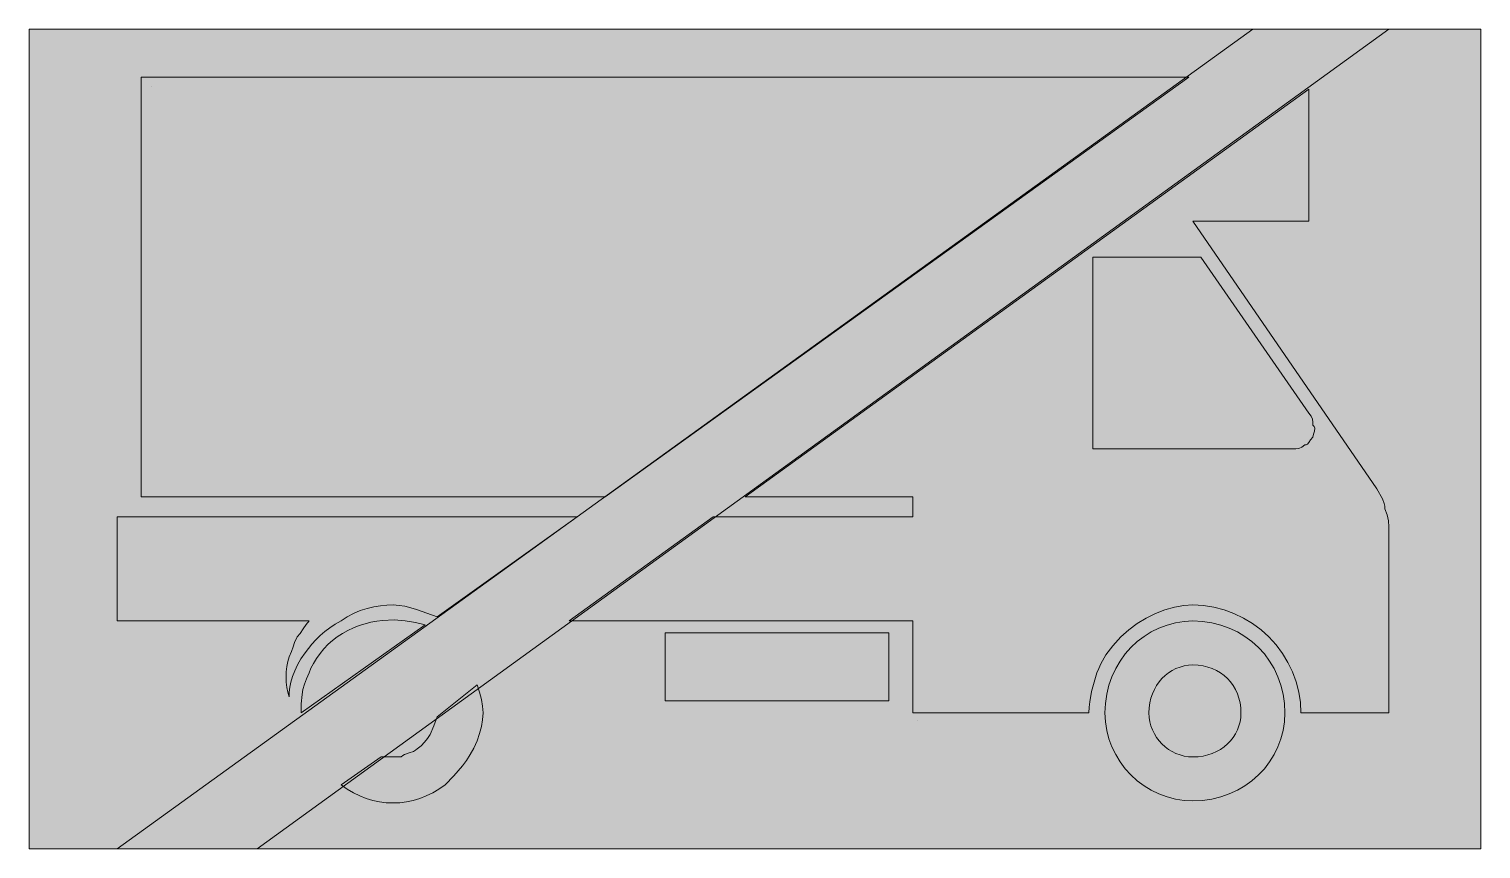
# Model space of a CAD drawing. Header units: metres. Extents: x 67 to 502, y 12 to 258.
import ezdxf

# ---------------------------------------------------------------- set-up
doc = ezdxf.new("R2010")
doc.units = ezdxf.units.M
for name, color, linetype, true_color in [('FILL_BLACK_000000', 7, 'Continuous', 0x000000), ('FILL_RED_FF0000', 7, 'Continuous', 0xff0000), ('FILL_YELLOW_FFFF00', 7, 'Continuous', 0xffff00), ('STROKE_BLACK_000000', 7, 'Continuous', 0x000000)]:
    doc.layers.add(name, color=color, linetype=linetype, true_color=true_color)

msp = doc.modelspace()

# ---------------------------------------------------------------- hatches: boundary and pattern name
at = {"layer": 'FILL_BLACK_000000', "true_color": 0x000000}
h = msp.add_hatch(color=7, dxfattribs=at)
h.dxf.hatch_style = 1
h.paths.add_polyline_path([(100.29, 243.36), (414.69, 243.36), (239.49, 117.36), (100.29, 117.36), (100.29, 243.36)])
h = msp.add_hatch(color=7, dxfattribs=at)
h.dxf.hatch_style = 1
h.paths.add_polyline_path([(473.28, 115.37), (473.44, 114.61), (473.49, 113.76), (474.18, 111.96), (474.54, 110.16), (474.67, 108.36), (474.69, 106.56), (474.69, 52.56), (448.29, 52.56), (448.12, 55.71), (447.63, 58.82), (446.83, 61.88), (445.74, 64.86), (444.36, 67.72), (442.72, 70.45), (440.83, 73), (438.69, 75.36), (436.33, 77.5), (433.78, 79.39), (431.05, 81.03), (428.19, 82.41), (425.21, 83.5), (422.15, 84.3), (419.04, 84.79), (415.89, 84.96), (413.14, 84.79), (410.32, 84.3), (407.47, 83.5), (404.64, 82.41), (401.86, 81.03), (399.18, 79.39), (396.65, 77.5), (394.29, 75.36), (391.81, 72.66), (389.79, 69.96), (388.22, 67.26), (387.6, 65.91), (387.09, 64.56), (386.21, 61.84), (385.44, 59.01), (384.9, 55.95), (384.74, 54.31), (384.69, 52.56), (331.89, 52.56), (331.89, 80.16), (228.69, 80.16), (271.89, 111.36), (331.89, 111.36), (331.89, 117.36), (281.49, 117.36), (450.69, 239.76), (450.69, 200.16), (415.89, 200.16), (471.09, 119.76), (472.74, 116.76), (473.28, 115.37)])
h.paths.add_polyline_path([(385.89, 131.76), (445.89, 131.76), (446.79, 131.78), (447.69, 131.91), (448.59, 132.27), (449.49, 132.96), (449.89, 133.01), (450.2, 133.17), (450.69, 133.71), (451.18, 134.48), (451.89, 135.36), (452.06, 136.26), (452.34, 137.16), (452.4, 138.06), (452.23, 138.51), (451.89, 138.96), (451.87, 139.86), (451.74, 140.76), (451.38, 141.66), (450.69, 142.56), (418.29, 189.36), (385.89, 189.36), (385.89, 131.76)], flags=16)
h = msp.add_hatch(color=7, dxfattribs=at)
h.dxf.hatch_style = 1
h.paths.add_polyline_path([(231.09, 111.36), (189.09, 81.36), (182.94, 83.61), (181.23, 84.14), (179.47, 84.57), (177.69, 84.85), (175.89, 84.96), (174.04, 84.9), (172.1, 84.72), (170.11, 84.39), (168.09, 83.91), (166.07, 83.26), (164.08, 82.43), (162.14, 81.4), (160.29, 80.16), (158.55, 79.21), (156.91, 78.15), (155.4, 77.02), (153.99, 75.81), (152.7, 74.55), (151.51, 73.24), (149.49, 70.56), (148.25, 68.76), (147.22, 66.98), (146.39, 65.22), (145.74, 63.51), (145.26, 61.85), (144.93, 60.27), (144.75, 58.76), (144.69, 57.36), (144.3, 58.76), (144.02, 60.25), (143.85, 61.79), (143.79, 63.36), (143.85, 64.93), (144.02, 66.47), (144.3, 67.96), (144.69, 69.36), (145.4, 70.97), (145.89, 72.36), (146.38, 73.75), (147.09, 75.36), (147.99, 76.45), (148.89, 77.76), (149.79, 79.07), (150.69, 80.16), (93.09, 80.16), (93.09, 111.36), (231.09, 111.36)])
h = msp.add_hatch(color=7, dxfattribs=at)
h.dxf.hatch_style = 1
h.paths.add_polyline_path([(148.29, 52.56), (148.33, 55.28), (148.59, 58.11), (148.88, 59.6), (149.3, 61.17), (149.9, 62.81), (150.69, 64.56), (151.25, 65.96), (152, 67.43), (152.93, 68.93), (153.99, 70.41), (155.17, 71.84), (156.43, 73.17), (157.74, 74.35), (159.09, 75.36), (160.69, 76.42), (162.34, 77.34), (164.03, 78.13), (165.75, 78.79), (167.49, 79.34), (169.24, 79.77), (170.99, 80.09), (172.74, 80.31), (176.19, 80.46), (179.51, 80.25), (182.63, 79.74), (185.49, 78.96), (148.29, 52.56)])
h = msp.add_hatch(color=7, dxfattribs=at)
h.dxf.hatch_style = 1
h.paths.add_polyline_path([(390.03, 58.22), (390.69, 60.9), (391.59, 63.45), (392.71, 65.87), (394.05, 68.15), (395.58, 70.26), (397.29, 72.21), (399.17, 73.97), (401.21, 75.54), (403.39, 76.9), (405.69, 78.04), (408.11, 78.95), (410.62, 79.61), (413.22, 80.02), (415.89, 80.16), (418.77, 80.02), (421.55, 79.61), (424.23, 78.95), (426.78, 78.04), (429.2, 76.9), (431.48, 75.54), (433.59, 73.97), (435.54, 72.21), (437.3, 70.26), (438.87, 68.15), (440.23, 65.87), (441.37, 63.45), (442.28, 60.9), (442.94, 58.22), (443.35, 55.44), (443.49, 52.56), (443.35, 49.89), (442.94, 47.29), (442.28, 44.78), (441.37, 42.36), (440.23, 40.06), (438.87, 37.88), (437.3, 35.84), (435.54, 33.96), (433.59, 32.25), (431.48, 30.72), (429.2, 29.38), (426.78, 28.26), (424.23, 27.36), (421.55, 26.7), (418.77, 26.3), (415.89, 26.16), (413.22, 26.3), (410.62, 26.7), (408.11, 27.36), (405.69, 28.26), (403.39, 29.38), (401.21, 30.72), (399.17, 32.25), (397.29, 33.96), (395.58, 35.84), (394.05, 37.88), (392.71, 40.06), (391.59, 42.36), (390.69, 44.78), (390.03, 47.29), (389.63, 49.89), (389.49, 52.56), (389.63, 55.44), (390.03, 58.22)])
h.paths.add_polyline_path([(402.96, 49.93), (403.29, 48.67), (403.74, 47.46), (404.3, 46.31), (404.97, 45.22), (405.73, 44.2), (406.59, 43.26), (407.53, 42.4), (408.55, 41.64), (409.64, 40.97), (410.79, 40.41), (412, 39.96), (413.26, 39.63), (414.56, 39.43), (415.89, 39.36), (417.44, 39.43), (418.92, 39.63), (420.34, 39.96), (421.68, 40.41), (422.95, 40.97), (424.14, 41.64), (425.24, 42.4), (426.24, 43.26), (427.15, 44.2), (427.95, 45.22), (428.64, 46.31), (429.22, 47.46), (429.68, 48.67), (430.02, 49.93), (430.22, 51.23), (430.29, 52.56), (430.22, 54.11), (430.02, 55.59), (429.68, 57.01), (429.22, 58.35), (428.64, 59.62), (427.95, 60.81), (427.15, 61.91), (426.24, 62.91), (425.24, 63.82), (424.14, 64.62), (422.95, 65.31), (421.68, 65.89), (420.34, 66.35), (418.92, 66.69), (417.44, 66.89), (415.89, 66.96), (414.56, 66.89), (413.26, 66.69), (412, 66.35), (410.79, 65.89), (409.64, 65.31), (408.55, 64.62), (407.53, 63.82), (406.59, 62.91), (405.73, 61.91), (404.97, 60.81), (404.3, 59.62), (403.74, 58.35), (403.29, 57.01), (402.96, 55.59), (402.76, 54.11), (402.69, 52.56), (402.76, 51.23), (402.96, 49.93)], flags=16)
h = msp.add_hatch(color=7, dxfattribs=at)
h.dxf.hatch_style = 1
h.paths.add_polyline_path([(257.49, 56.16), (257.49, 76.56), (324.69, 76.56), (324.69, 56.16), (257.49, 56.16)])
h = msp.add_hatch(color=7, dxfattribs=at)
h.dxf.hatch_style = 1
h.paths.add_polyline_path([(172.29, 39.36), (178.29, 39.36), (178.79, 39.76), (179.38, 40.07), (180.69, 40.56), (182, 41.05), (182.59, 41.36), (183.09, 41.76), (184.33, 42.71), (185.38, 43.77), (186.25, 44.9), (186.99, 46.11), (188.15, 48.68), (189.09, 51.36), (201.09, 60.96), (201.88, 58.76), (202.44, 56.65), (202.78, 54.59), (202.89, 52.56), (202.78, 50.53), (202.44, 48.47), (201.88, 46.36), (201.09, 44.16), (200.14, 42.02), (199.08, 40.07), (197.95, 38.3), (196.74, 36.66), (194.17, 33.7), (191.49, 30.96), (189.66, 29.69), (187.79, 28.6), (185.87, 27.67), (183.91, 26.91), (181.93, 26.32), (179.93, 25.9), (177.91, 25.64), (175.89, 25.56), (173.87, 25.64), (171.85, 25.9), (169.85, 26.32), (167.86, 26.91), (165.91, 27.67), (163.99, 28.6), (162.12, 29.69), (160.29, 30.96), (172.29, 39.36)])
at = {"layer": 'FILL_RED_FF0000', "true_color": 0xff0000}
h = msp.add_hatch(color=7, dxfattribs=at)
h.dxf.hatch_style = 1
h.paths.add_polyline_path([(474.69, 257.76), (135.09, 11.76), (93.09, 11.76), (433.89, 257.76), (474.69, 257.76)])
at = {"layer": 'FILL_YELLOW_FFFF00', "true_color": 0xffff00}
h = msp.add_hatch(color=7, dxfattribs=at)
h.dxf.hatch_style = 1
h.paths.add_polyline_path([(66.69, 257.76), (502.29, 257.76), (502.29, 11.76), (66.69, 11.76), (66.69, 257.76)])

# ---------------------------------------------------------------- linework, layer by layer
at = {"layer": 'FILL_BLACK_000000', "lineweight": 0, "true_color": 0x000000}
for points in [[(100.29, 243.36), (414.69, 243.36), (239.49, 117.36), (100.29, 117.36)], [(473.28, 115.37), (473.44, 114.61), (473.49, 113.76), (474.18, 111.96), (474.54, 110.16), (474.67, 108.36), (474.69, 106.56), (474.69, 52.56), (448.29, 52.56), (448.12, 55.71), (447.63, 58.82), (446.83, 61.88), (445.74, 64.86), (444.36, 67.72), (442.72, 70.45), (440.83, 73), (438.69, 75.36), (436.33, 77.5), (433.78, 79.39), (431.05, 81.03), (428.19, 82.41), (425.21, 83.5), (422.15, 84.3), (419.04, 84.79), (415.89, 84.96), (413.14, 84.79), (410.32, 84.3), (407.47, 83.5), (404.64, 82.41), (401.86, 81.03), (399.18, 79.39), (396.65, 77.5), (394.29, 75.36), (391.81, 72.66), (389.79, 69.96), (388.22, 67.26), (387.6, 65.91), (387.09, 64.56), (386.21, 61.84), (385.44, 59.01), (384.9, 55.95), (384.74, 54.31), (384.69, 52.56), (331.89, 52.56), (331.89, 80.16), (228.69, 80.16), (271.89, 111.36), (331.89, 111.36), (331.89, 117.36), (281.49, 117.36), (450.69, 239.76), (450.69, 200.16), (415.89, 200.16), (471.09, 119.76), (472.74, 116.76)], [(385.89, 131.76), (445.89, 131.76), (446.79, 131.78), (447.69, 131.91), (448.59, 132.27), (449.49, 132.96), (449.89, 133.01), (450.2, 133.17), (450.69, 133.71), (451.18, 134.48), (451.89, 135.36), (452.06, 136.26), (452.34, 137.16), (452.4, 138.06), (452.23, 138.51), (451.89, 138.96), (451.87, 139.86), (451.74, 140.76), (451.38, 141.66), (450.69, 142.56), (418.29, 189.36), (385.89, 189.36)], [(231.09, 111.36), (189.09, 81.36), (182.94, 83.61), (181.23, 84.14), (179.47, 84.57), (177.69, 84.85), (175.89, 84.96), (174.04, 84.9), (172.1, 84.72), (170.11, 84.39), (168.09, 83.91), (166.07, 83.26), (164.08, 82.43), (162.14, 81.4), (160.29, 80.16), (158.55, 79.21), (156.91, 78.15), (155.4, 77.02), (153.99, 75.81), (152.7, 74.55), (151.51, 73.24), (149.49, 70.56), (148.25, 68.76), (147.22, 66.98), (146.39, 65.22), (145.74, 63.51), (145.26, 61.85), (144.93, 60.27), (144.75, 58.76), (144.69, 57.36), (144.3, 58.76), (144.02, 60.25), (143.85, 61.79), (143.79, 63.36), (143.85, 64.93), (144.02, 66.47), (144.3, 67.96), (144.69, 69.36), (145.4, 70.97), (145.89, 72.36), (146.38, 73.75), (147.09, 75.36), (147.99, 76.45), (148.89, 77.76), (149.79, 79.07), (150.69, 80.16), (93.09, 80.16), (93.09, 111.36)], [(148.29, 52.56), (148.33, 55.28), (148.59, 58.11), (148.88, 59.6), (149.3, 61.17), (149.9, 62.81), (150.69, 64.56), (151.25, 65.96), (152, 67.43), (152.93, 68.93), (153.99, 70.41), (155.17, 71.84), (156.43, 73.17), (157.74, 74.35), (159.09, 75.36), (160.69, 76.42), (162.34, 77.34), (164.03, 78.13), (165.75, 78.79), (167.49, 79.34), (169.24, 79.77), (170.99, 80.09), (172.74, 80.31), (176.19, 80.46), (179.51, 80.25), (182.63, 79.74), (185.49, 78.96)], [(390.03, 58.22), (390.69, 60.9), (391.59, 63.45), (392.71, 65.87), (394.05, 68.15), (395.58, 70.26), (397.29, 72.21), (399.17, 73.97), (401.21, 75.54), (403.39, 76.9), (405.69, 78.04), (408.11, 78.95), (410.62, 79.61), (413.22, 80.02), (415.89, 80.16), (418.77, 80.02), (421.55, 79.61), (424.23, 78.95), (426.78, 78.04), (429.2, 76.9), (431.48, 75.54), (433.59, 73.97), (435.54, 72.21), (437.3, 70.26), (438.87, 68.15), (440.23, 65.87), (441.37, 63.45), (442.28, 60.9), (442.94, 58.22), (443.35, 55.44), (443.49, 52.56), (443.35, 49.89), (442.94, 47.29), (442.28, 44.78), (441.37, 42.36), (440.23, 40.06), (438.87, 37.88), (437.3, 35.84), (435.54, 33.96), (433.59, 32.25), (431.48, 30.72), (429.2, 29.38), (426.78, 28.26), (424.23, 27.36), (421.55, 26.7), (418.77, 26.3), (415.89, 26.16), (413.22, 26.3), (410.62, 26.7), (408.11, 27.36), (405.69, 28.26), (403.39, 29.38), (401.21, 30.72), (399.17, 32.25), (397.29, 33.96), (395.58, 35.84), (394.05, 37.88), (392.71, 40.06), (391.59, 42.36), (390.69, 44.78), (390.03, 47.29), (389.63, 49.89), (389.49, 52.56), (389.63, 55.44)], [(257.49, 56.16), (257.49, 76.56), (324.69, 76.56), (324.69, 56.16)], [(402.96, 49.93), (403.29, 48.67), (403.74, 47.46), (404.3, 46.31), (404.97, 45.22), (405.73, 44.2), (406.59, 43.26), (407.53, 42.4), (408.55, 41.64), (409.64, 40.97), (410.79, 40.41), (412, 39.96), (413.26, 39.63), (414.56, 39.43), (415.89, 39.36), (417.44, 39.43), (418.92, 39.63), (420.34, 39.96), (421.68, 40.41), (422.95, 40.97), (424.14, 41.64), (425.24, 42.4), (426.24, 43.26), (427.15, 44.2), (427.95, 45.22), (428.64, 46.31), (429.22, 47.46), (429.68, 48.67), (430.02, 49.93), (430.22, 51.23), (430.29, 52.56), (430.22, 54.11), (430.02, 55.59), (429.68, 57.01), (429.22, 58.35), (428.64, 59.62), (427.95, 60.81), (427.15, 61.91), (426.24, 62.91), (425.24, 63.82), (424.14, 64.62), (422.95, 65.31), (421.68, 65.89), (420.34, 66.35), (418.92, 66.69), (417.44, 66.89), (415.89, 66.96), (414.56, 66.89), (413.26, 66.69), (412, 66.35), (410.79, 65.89), (409.64, 65.31), (408.55, 64.62), (407.53, 63.82), (406.59, 62.91), (405.73, 61.91), (404.97, 60.81), (404.3, 59.62), (403.74, 58.35), (403.29, 57.01), (402.96, 55.59), (402.76, 54.11), (402.69, 52.56), (402.76, 51.23)], [(172.29, 39.36), (178.29, 39.36), (178.79, 39.76), (179.38, 40.07), (180.69, 40.56), (182, 41.05), (182.59, 41.36), (183.09, 41.76), (184.33, 42.71), (185.38, 43.77), (186.25, 44.9), (186.99, 46.11), (188.15, 48.68), (189.09, 51.36), (201.09, 60.96), (201.88, 58.76), (202.44, 56.65), (202.78, 54.59), (202.89, 52.56), (202.78, 50.53), (202.44, 48.47), (201.88, 46.36), (201.09, 44.16), (200.14, 42.02), (199.08, 40.07), (197.95, 38.3), (196.74, 36.66), (194.17, 33.7), (191.49, 30.96), (189.66, 29.69), (187.79, 28.6), (185.87, 27.67), (183.91, 26.91), (181.93, 26.32), (179.93, 25.9), (177.91, 25.64), (175.89, 25.56), (173.87, 25.64), (171.85, 25.9), (169.85, 26.32), (167.86, 26.91), (165.91, 27.67), (163.99, 28.6), (162.12, 29.69), (160.29, 30.96)]]:
    msp.add_lwpolyline(points, close=True, dxfattribs=at)
at = {"layer": 'FILL_RED_FF0000', "lineweight": 0, "true_color": 0xff0000}
msp.add_lwpolyline([(474.69, 257.76), (135.09, 11.76), (93.09, 11.76), (433.89, 257.76)], close=True, dxfattribs=at)
at = {"layer": 'FILL_YELLOW_FFFF00', "lineweight": 0, "true_color": 0xffff00}
msp.add_lwpolyline([(66.69, 257.76), (502.29, 257.76), (502.29, 11.76), (66.69, 11.76)], close=True, dxfattribs=at)
at = {"layer": 'STROKE_BLACK_000000', "lineweight": 0, "true_color": 0x000000}
for points in [[(103.29, 240.4), (103.29, 240.4)], [(271.89, 111.36), (331.89, 111.36), (331.89, 117.36), (281.49, 117.36)], [(333.29, 50.4), (333.29, 50.4)]]:
    msp.add_lwpolyline(points, dxfattribs=at)

doc.saveas('drawing.dxf')
